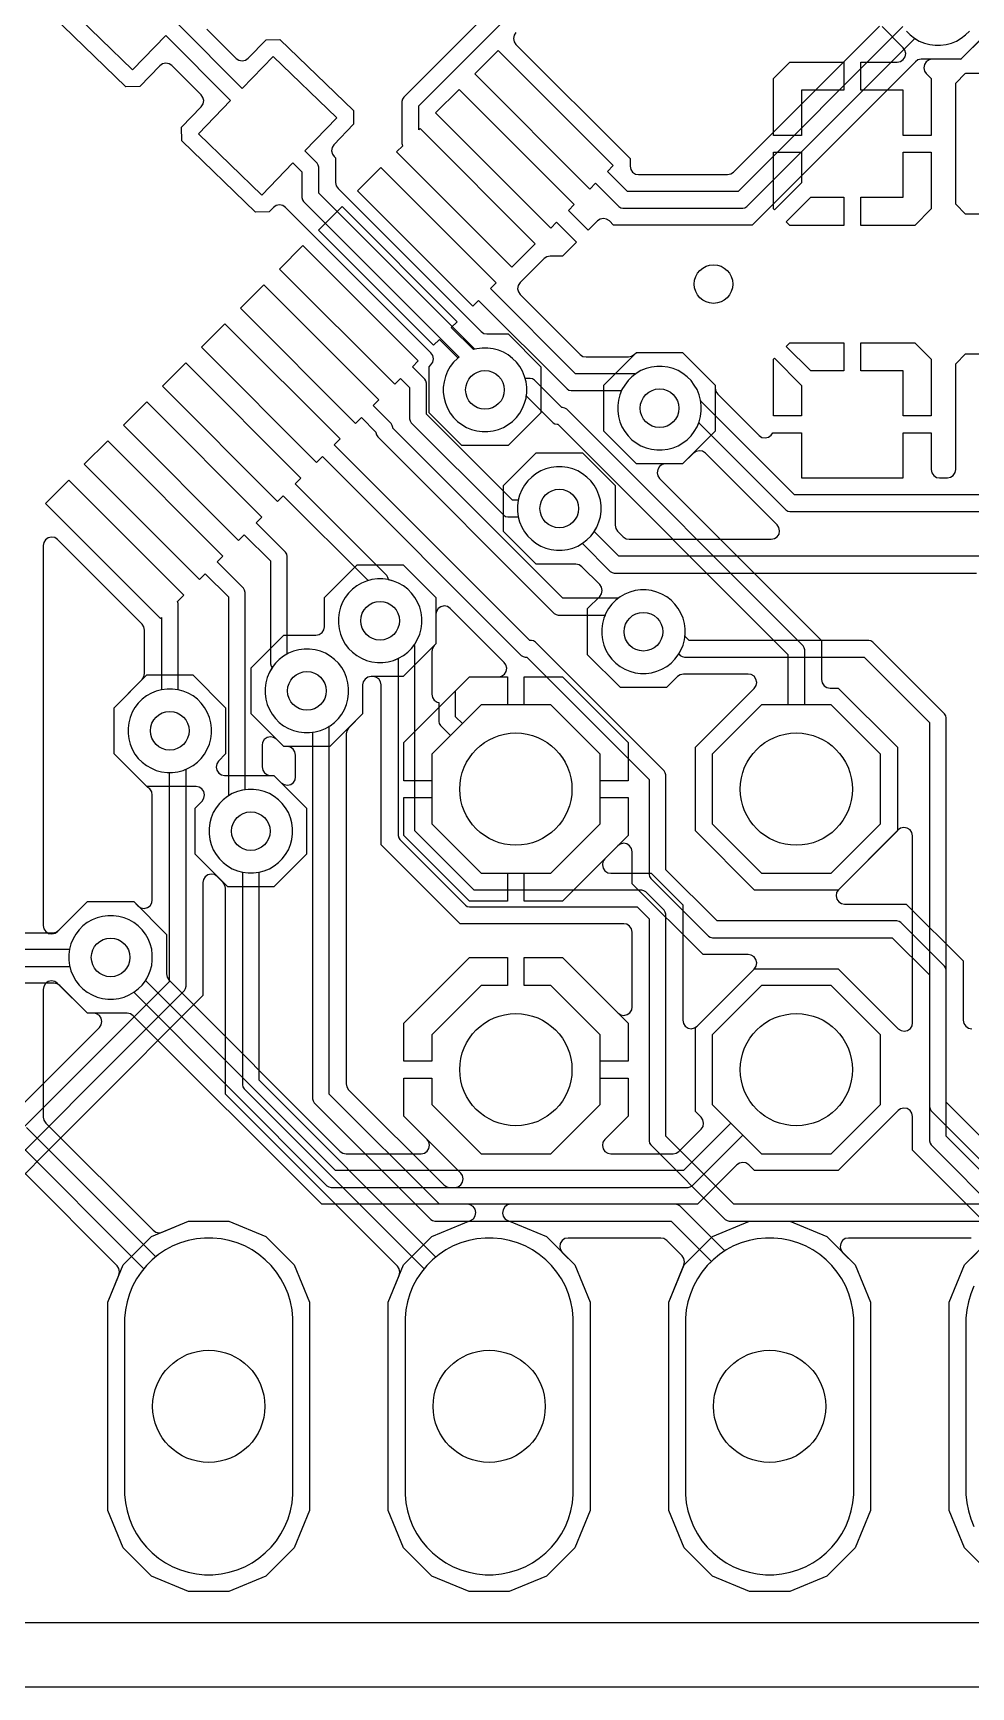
# Model space of a CAD drawing. Header units: millimetres. Extents: x 22.9 to 64.8, y 41.9 to 68.6.
# Drawn here: x 43.49 to 51.99, y 41.91 to 56.88 of the extents above; entities that cross this region are included whole.
import ezdxf

# ---------------------------------------------------------------- set-up
doc = ezdxf.new("R2010")
doc.units = ezdxf.units.MM

msp = doc.modelspace()

# ---------------------------------------------------------------- linework, layer by layer
at = {"layer": '16_copper'}
for points in [[(23.52, 42.494), (64.11, 42.494), (64.139, 42.5), (64.164, 42.517), (64.181, 42.543), (64.186, 42.57), (64.186, 67.92), (64.18, 67.949), (64.163, 67.974), (64.137, 67.991), (64.11, 67.996), (23.52, 67.996)], [(43.82, 57.103), (44.395, 56.548), (44.695, 56.859), (45.283, 56.271), (44.993, 55.97), (45.567, 55.416), (45.848, 55.706), (45.929, 55.625), (45.929, 55.393), (45.934, 55.373), (45.944, 55.356), (47.352, 53.948), (47.337, 53.937), (47.302, 53.902), (47.272, 53.863), (47.247, 53.82), (47.228, 53.774), (47.216, 53.726), (47.209, 53.677), (47.209, 53.628), (47.216, 53.578), (47.228, 53.531), (47.247, 53.485), (47.272, 53.442), (47.302, 53.402), (47.337, 53.367), (47.377, 53.337), (47.42, 53.312), (47.465, 53.293), (47.513, 53.281), (47.562, 53.274), (47.612, 53.274), (47.661, 53.281), (47.709, 53.293), (47.755, 53.312), (47.798, 53.337), (47.837, 53.367), (47.872, 53.402), (47.902, 53.442), (47.927, 53.485), (47.946, 53.531), (47.959, 53.578), (47.965, 53.628), (47.965, 53.677), (47.959, 53.726), (47.946, 53.774), (47.927, 53.82), (47.902, 53.863), (47.872, 53.902), (47.837, 53.937), (47.798, 53.968), (47.755, 53.992), (47.709, 54.011), (47.661, 54.024), (47.612, 54.031), (47.562, 54.031), (47.513, 54.024), (47.496, 54.019), (46.081, 55.434), (46.081, 55.667), (46.076, 55.686), (46.066, 55.704), (45.954, 55.816), (46.244, 56.116), (45.669, 56.671), (45.389, 56.38), (44.801, 56.969)], [(45.067, 56.918), (45.332, 56.653), (45.357, 56.636), (45.387, 56.63), (45.417, 56.637), (45.441, 56.654), (45.604, 56.822), (45.73, 56.824), (46.395, 56.182), (46.397, 56.056), (46.219, 55.871), (46.203, 55.846), (46.198, 55.816), (46.205, 55.786), (46.22, 55.765), (46.233, 55.752), (46.233, 55.529), (46.239, 55.499), (46.256, 55.475), (47.551, 54.18), (47.576, 54.163), (47.605, 54.158), (47.796, 54.158), (48.092, 53.862), (48.092, 53.443), (47.796, 53.147), (47.378, 53.147), (47.082, 53.443), (47.082, 53.862), (47.098, 53.878), (47.115, 53.903), (47.121, 53.933), (47.114, 53.963), (47.098, 53.986), (45.932, 55.152), (45.78, 55.304), (45.755, 55.321), (45.725, 55.327), (45.695, 55.32), (45.671, 55.304), (45.633, 55.264), (45.507, 55.262), (44.842, 55.905), (44.839, 56.031), (45.017, 56.215), (45.034, 56.241), (45.039, 56.271), (45.032, 56.3), (45.016, 56.322), (44.752, 56.587), (44.726, 56.603), (44.697, 56.609), (44.667, 56.603), (44.643, 56.586), (44.46, 56.397), (44.334, 56.395), (43.669, 57.037)], [(52.105, 56.851), (51.901, 56.648), (51.898, 56.642), (51.883, 56.645), (51.638, 56.645), (51.609, 56.639), (51.584, 56.622), (51.567, 56.596), (51.562, 56.566), (51.569, 56.537), (51.584, 56.515), (51.629, 56.47), (51.629, 55.956), (51.375, 55.956), (51.375, 56.365), (50.991, 56.365), (50.991, 56.619), (51.321, 56.619), (51.351, 56.625), (51.376, 56.642), (51.393, 56.668), (51.398, 56.698), (51.391, 56.727), (51.375, 56.749), (51.184, 56.941)], [(51.404, 56.9), (51.439, 56.865), (51.478, 56.835), (51.521, 56.81), (51.567, 56.791), (51.615, 56.778), (51.664, 56.772), (51.714, 56.772), (51.763, 56.778), (51.811, 56.791), (51.857, 56.81), (51.9, 56.835), (51.939, 56.865), (51.974, 56.9)], [(52.159, 55.242), (51.94, 55.242), (51.851, 55.332), (51.851, 56.428), (51.937, 56.515), (51.941, 56.52), (51.955, 56.518), (52.159, 56.518)], [(42.862, 48.738), (43.674, 48.738), (43.704, 48.744), (43.728, 48.761), (43.987, 49.019), (44.405, 49.019), (44.444, 48.98), (44.469, 48.964), (44.499, 48.958), (44.529, 48.965), (44.554, 48.982), (44.57, 49.008), (44.574, 49.034), (44.574, 49.984), (44.568, 50.014), (44.551, 50.039), (44.533, 50.051), (44.227, 50.356), (44.227, 50.775), (44.523, 51.071), (44.941, 51.071), (45.237, 50.775), (45.237, 50.356), (45.173, 50.292), (45.157, 50.267), (45.151, 50.237), (45.158, 50.208), (45.175, 50.183), (45.201, 50.167), (45.227, 50.162), (45.675, 50.162), (45.742, 50.095), (45.768, 50.078), (45.797, 50.073), (45.827, 50.079), (45.852, 50.097), (45.868, 50.123), (45.872, 50.149), (45.872, 50.346), (45.866, 50.375), (45.849, 50.4), (45.824, 50.417), (45.796, 50.422), (45.765, 50.422), (45.469, 50.718), (45.469, 51.136), (45.765, 51.432), (46.056, 51.432), (46.086, 51.438), (46.111, 51.455), (46.127, 51.481), (46.132, 51.508), (46.132, 51.771), (46.428, 52.067), (46.846, 52.067), (47.142, 51.771), (47.142, 51.353), (47.127, 51.338), (47.111, 51.313), (47.105, 51.284), (47.105, 50.897), (47.111, 50.867), (47.128, 50.842), (47.154, 50.826), (47.168, 50.823), (47.168, 50.651), (47.173, 50.632), (47.183, 50.614), (47.197, 50.6), (47.274, 50.523), (47.105, 50.354), (47.105, 49.722), (47.552, 49.276), (48.183, 49.276), (48.629, 49.722), (48.629, 49.962), (48.883, 49.962), (48.883, 49.617), (48.672, 49.406), (48.655, 49.381), (48.65, 49.351), (48.656, 49.321), (48.674, 49.297), (48.7, 49.281), (48.726, 49.276), (49.091, 49.276), (49.378, 48.99), (49.378, 47.946), (49.384, 47.916), (49.401, 47.891), (49.426, 47.874), (49.456, 47.869), (49.486, 47.876), (49.508, 47.892), (50.028, 48.412), (50.786, 48.412), (51.33, 47.868), (51.356, 47.851), (51.385, 47.846), (51.415, 47.852), (51.44, 47.87), (51.456, 47.896), (51.46, 47.922), (51.46, 49.614), (51.454, 49.644), (51.437, 49.669), (51.412, 49.685), (51.382, 49.69), (51.352, 49.683), (51.33, 49.668), (50.786, 49.124), (50.028, 49.124), (49.493, 49.659), (49.493, 50.417), (50.025, 50.949), (50.042, 50.975), (50.048, 51.004), (50.041, 51.034), (50.024, 51.059), (49.998, 51.075), (49.971, 51.079), (49.384, 51.079), (49.355, 51.073), (49.33, 51.057), (49.231, 50.958), (48.813, 50.958), (48.517, 51.254), (48.517, 51.672), (48.626, 51.781), (48.642, 51.807), (48.648, 51.836), (48.641, 51.866), (48.626, 51.889), (48.464, 52.05), (48.439, 52.067), (48.41, 52.073), (48.051, 52.073), (47.755, 52.369), (47.755, 52.787), (48.051, 53.083), (48.469, 53.083), (48.765, 52.787), (48.765, 52.428), (48.771, 52.398), (48.788, 52.374), (48.84, 52.321), (48.866, 52.304), (48.894, 52.299), (50.18, 52.299), (50.209, 52.305), (50.234, 52.322), (50.251, 52.347), (50.256, 52.377), (50.249, 52.407), (50.234, 52.429), (49.583, 53.079), (49.558, 53.096), (49.528, 53.101), (49.499, 53.095), (49.475, 53.079), (49.377, 52.981), (48.959, 52.981), (48.663, 53.277), (48.663, 53.695), (48.959, 53.991), (49.377, 53.991), (49.673, 53.695), (49.673, 53.667), (49.679, 53.638), (49.695, 53.613), (50.07, 53.239), (50.095, 53.222), (50.125, 53.217), (50.155, 53.223), (50.179, 53.241), (50.194, 53.264), (50.454, 53.264), (50.454, 52.855), (51.375, 52.855), (51.375, 53.264), (51.629, 53.264), (51.629, 52.931), (51.635, 52.901), (51.652, 52.876), (51.678, 52.86), (51.705, 52.855), (51.775, 52.855), (51.804, 52.861), (51.829, 52.878), (51.846, 52.904), (51.851, 52.931), (51.851, 53.888), (51.94, 53.977), (52.159, 53.977)], [(53.841, 52.703), (50.391, 52.703), (49.546, 53.547), (49.541, 53.55), (49.54, 53.56), (49.527, 53.608), (49.508, 53.654), (49.483, 53.696), (49.453, 53.736), (49.418, 53.771), (49.378, 53.801), (49.336, 53.826), (49.29, 53.845), (49.242, 53.858), (49.193, 53.864), (49.143, 53.864), (49.094, 53.858), (49.046, 53.845), (49, 53.826), (48.957, 53.801), (48.918, 53.771), (48.883, 53.736), (48.853, 53.696), (48.828, 53.654), (48.809, 53.608), (48.796, 53.56), (48.79, 53.511), (48.79, 53.461), (48.796, 53.412), (48.809, 53.364), (48.828, 53.318), (48.853, 53.275), (48.883, 53.236), (48.918, 53.201), (48.957, 53.171), (49, 53.146), (49.046, 53.127), (49.094, 53.114), (49.143, 53.108), (49.193, 53.108), (49.242, 53.114), (49.29, 53.127), (49.336, 53.146), (49.378, 53.171), (49.418, 53.201), (49.453, 53.236), (49.483, 53.275), (49.508, 53.318), (49.523, 53.355), (50.312, 52.565), (50.33, 52.555), (50.349, 52.55), (53.799, 52.55)], [(52.08, 52.146), (48.8, 52.146), (48.576, 52.369), (48.6, 52.41), (48.619, 52.456), (48.632, 52.504), (48.638, 52.553), (48.638, 52.603), (48.632, 52.652), (48.619, 52.7), (48.6, 52.746), (48.575, 52.789), (48.545, 52.828), (48.51, 52.863), (48.471, 52.893), (48.428, 52.918), (48.382, 52.937), (48.334, 52.95), (48.285, 52.956), (48.235, 52.956), (48.186, 52.95), (48.138, 52.937), (48.092, 52.918), (48.049, 52.893), (48.01, 52.863), (47.975, 52.828), (47.945, 52.789), (47.92, 52.746), (47.901, 52.7), (47.888, 52.652), (47.882, 52.603), (47.882, 52.553), (47.888, 52.504), (47.901, 52.456), (47.92, 52.41), (47.945, 52.367), (47.975, 52.328), (48.01, 52.293), (48.049, 52.263), (48.092, 52.238), (48.138, 52.219), (48.186, 52.206), (48.235, 52.2), (48.285, 52.2), (48.334, 52.206), (48.382, 52.219), (48.428, 52.238), (48.469, 52.262), (48.721, 52.009), (48.739, 51.999), (48.758, 51.994), (52.038, 51.994)], [(52.236, 46.279), (49.841, 46.279), (49.225, 46.895), (49.225, 48.905), (49.22, 48.924), (49.21, 48.942), (49.043, 49.108), (49.026, 49.118), (49.007, 49.124), (47.488, 49.124), (46.953, 49.659), (46.953, 51.333), (46.949, 51.347), (46.952, 51.351), (46.977, 51.394), (46.996, 51.44), (47.009, 51.488), (47.015, 51.537), (47.015, 51.587), (47.009, 51.636), (46.996, 51.684), (46.977, 51.73), (46.952, 51.773), (46.922, 51.812), (46.887, 51.847), (46.848, 51.877), (46.805, 51.902), (46.759, 51.921), (46.711, 51.934), (46.662, 51.94), (46.612, 51.94), (46.563, 51.934), (46.515, 51.921), (46.47, 51.902), (46.427, 51.877), (46.387, 51.847), (46.352, 51.812), (46.322, 51.773), (46.297, 51.73), (46.278, 51.684), (46.265, 51.636), (46.259, 51.587), (46.259, 51.537), (46.265, 51.488), (46.278, 51.44), (46.297, 51.394), (46.322, 51.351), (46.352, 51.312), (46.387, 51.277), (46.427, 51.247), (46.47, 51.222), (46.515, 51.203), (46.563, 51.19), (46.612, 51.184), (46.662, 51.184), (46.711, 51.19), (46.759, 51.203), (46.8, 51.22), (46.8, 49.618), (46.806, 49.598), (46.816, 49.581), (47.41, 48.986), (47.427, 48.976), (47.447, 48.971), (48.965, 48.971), (49.073, 48.863), (49.073, 46.853), (49.078, 46.834), (49.088, 46.816), (49.763, 46.142), (49.78, 46.132), (49.799, 46.126), (52.195, 46.126)], [(52.664, 46.304), (51.765, 47.203), (51.765, 50.683), (51.76, 50.702), (51.75, 50.72), (51.101, 51.369), (51.083, 51.379), (51.064, 51.384), (49.435, 51.384), (49.398, 51.421), (49.4, 51.438), (49.4, 51.488), (49.394, 51.537), (49.381, 51.585), (49.362, 51.631), (49.337, 51.674), (49.307, 51.713), (49.272, 51.748), (49.233, 51.778), (49.19, 51.803), (49.144, 51.822), (49.096, 51.835), (49.047, 51.841), (48.997, 51.841), (48.948, 51.835), (48.9, 51.822), (48.854, 51.803), (48.811, 51.778), (48.772, 51.748), (48.737, 51.713), (48.707, 51.674), (48.682, 51.631), (48.663, 51.585), (48.65, 51.537), (48.644, 51.488), (48.644, 51.438), (48.65, 51.389), (48.663, 51.341), (48.682, 51.296), (48.707, 51.253), (48.737, 51.213), (48.772, 51.178), (48.811, 51.148), (48.854, 51.123), (48.9, 51.104), (48.948, 51.091), (48.997, 51.085), (49.047, 51.085), (49.096, 51.091), (49.144, 51.104), (49.19, 51.123), (49.233, 51.148), (49.272, 51.178), (49.307, 51.213), (49.337, 51.253), (49.342, 51.261), (49.356, 51.247), (49.374, 51.237), (49.393, 51.232), (51.022, 51.232), (51.613, 50.641), (51.613, 47.161), (51.618, 47.142), (51.628, 47.124), (52.585, 46.167)], [(42.79, 46.142), (44.864, 48.216), (44.874, 48.233), (44.879, 48.253), (44.879, 50.217), (44.9, 50.226), (44.943, 50.25), (44.982, 50.281), (45.017, 50.316), (45.047, 50.355), (45.072, 50.398), (45.091, 50.444), (45.104, 50.492), (45.11, 50.541), (45.11, 50.59), (45.104, 50.639), (45.091, 50.687), (45.072, 50.733), (45.047, 50.776), (45.017, 50.815), (44.982, 50.851), (44.943, 50.881), (44.9, 50.905), (44.854, 50.924), (44.806, 50.937), (44.757, 50.944), (44.707, 50.944), (44.658, 50.937), (44.61, 50.924), (44.565, 50.905), (44.522, 50.881), (44.482, 50.851), (44.447, 50.815), (44.417, 50.776), (44.392, 50.733), (44.373, 50.687), (44.36, 50.639), (44.354, 50.59), (44.354, 50.541), (44.36, 50.492), (44.373, 50.444), (44.392, 50.398), (44.417, 50.355), (44.447, 50.316), (44.482, 50.281), (44.522, 50.25), (44.565, 50.226), (44.61, 50.207), (44.658, 50.194), (44.707, 50.187), (44.727, 50.187), (44.727, 48.294), (42.711, 46.279)], [(51.99, 45.974), (50.88, 45.974), (50.85, 45.968), (50.825, 45.951), (50.809, 45.925), (50.804, 45.895), (50.811, 45.866), (50.826, 45.844), (50.94, 45.73), (51.079, 45.394), (51.079, 43.506), (50.94, 43.17), (50.683, 42.913), (50.347, 42.774), (49.983, 42.774), (49.647, 42.913), (49.39, 43.17), (49.251, 43.506), (49.251, 45.394), (49.389, 45.729), (49.395, 45.759), (49.389, 45.788), (49.373, 45.812), (49.233, 45.952), (49.208, 45.968), (49.179, 45.974), (48.34, 45.974), (48.31, 45.968), (48.285, 45.951), (48.269, 45.925), (48.264, 45.895), (48.271, 45.866), (48.286, 45.844), (48.4, 45.73), (48.539, 45.394), (48.539, 43.506), (48.4, 43.17), (48.143, 42.913), (47.807, 42.774), (47.443, 42.774), (47.107, 42.913), (46.85, 43.17), (46.711, 43.506), (46.711, 45.394), (46.811, 45.636), (46.817, 45.666), (46.811, 45.696), (46.794, 45.719), (45.237, 47.276), (45.237, 49.14), (45.231, 49.169), (45.215, 49.193), (45.161, 49.247), (45.136, 49.264), (45.106, 49.269), (45.077, 49.263), (45.052, 49.245), (45.036, 49.22), (45.031, 49.193), (45.031, 48.168), (42.993, 46.13)], [(42.633, 48.433), (43.826, 48.433), (43.837, 48.392), (43.856, 48.346), (43.881, 48.303), (43.911, 48.264), (43.946, 48.229), (43.985, 48.199), (44.028, 48.174), (44.074, 48.155), (44.122, 48.142), (44.171, 48.136), (44.221, 48.136), (44.27, 48.142), (44.318, 48.155), (44.364, 48.174), (44.407, 48.199), (44.446, 48.229), (44.481, 48.264), (44.511, 48.303), (44.536, 48.346), (44.555, 48.392), (44.568, 48.44), (44.574, 48.489), (44.574, 48.539), (44.568, 48.588), (44.555, 48.636), (44.536, 48.682), (44.511, 48.725), (44.481, 48.764), (44.446, 48.799), (44.407, 48.829), (44.364, 48.854), (44.318, 48.873), (44.27, 48.886), (44.221, 48.892), (44.171, 48.892), (44.122, 48.886), (44.074, 48.873), (44.028, 48.854), (43.985, 48.829), (43.946, 48.799), (43.911, 48.764), (43.881, 48.725), (43.856, 48.682), (43.837, 48.636), (43.824, 48.588), (43.824, 48.586), (42.633, 48.586)], [(42.67, 46.454), (44.096, 47.879), (44.112, 47.904), (44.118, 47.934), (44.111, 47.963), (44.094, 47.988), (44.068, 48.004), (44.042, 48.009), (43.987, 48.009), (43.737, 48.259), (43.712, 48.275), (43.683, 48.281), (42.862, 48.281)], [(52.187, 42.913), (51.93, 43.17), (51.791, 43.506), (51.791, 45.394), (51.93, 45.73), (52.044, 45.844)], [(52.015, 45.538), (51.987, 45.469), (51.965, 45.397), (51.95, 45.324), (51.943, 45.249), (51.943, 43.651), (51.95, 43.576), (51.965, 43.503), (51.987, 43.431), (52.015, 43.362)]]:
    msp.add_lwpolyline(points, dxfattribs=at)
for points in [[(50.2, 55.956), (50.2, 56.47), (50.349, 56.619), (50.838, 56.619), (50.838, 56.365), (50.454, 56.365), (50.454, 55.956)], [(50.2, 55.29), (50.2, 55.804), (50.454, 55.804), (50.454, 55.527), (50.208, 55.282)], [(50.991, 55.141), (50.991, 55.395), (51.375, 55.395), (51.375, 55.804), (51.629, 55.804), (51.629, 55.29), (51.48, 55.141)], [(50.349, 55.141), (50.316, 55.174), (50.537, 55.395), (50.838, 55.395), (50.838, 55.141)], [(50.537, 53.825), (50.316, 54.046), (50.349, 54.079), (50.838, 54.079), (50.838, 53.825)], [(51.375, 53.416), (51.375, 53.825), (50.991, 53.825), (50.991, 54.079), (51.48, 54.079), (51.629, 53.93), (51.629, 53.416)], [(50.2, 53.416), (50.2, 53.93), (50.208, 53.939), (50.454, 53.693), (50.454, 53.416)], [(49.335, 46.274), (49.315, 46.279), (47.174, 46.279), (46.177, 47.276), (46.177, 50.608), (46.185, 50.612), (46.224, 50.642), (46.259, 50.677), (46.289, 50.716), (46.314, 50.759), (46.333, 50.805), (46.346, 50.853), (46.352, 50.902), (46.352, 50.952), (46.346, 51.001), (46.333, 51.049), (46.314, 51.095), (46.289, 51.138), (46.259, 51.177), (46.224, 51.212), (46.185, 51.242), (46.142, 51.267), (46.096, 51.286), (46.048, 51.299), (45.999, 51.305), (45.949, 51.305), (45.9, 51.299), (45.852, 51.286), (45.806, 51.267), (45.763, 51.242), (45.724, 51.212), (45.689, 51.177), (45.659, 51.138), (45.634, 51.095), (45.615, 51.049), (45.602, 51.001), (45.596, 50.952), (45.596, 50.902), (45.602, 50.853), (45.615, 50.805), (45.634, 50.759), (45.659, 50.716), (45.689, 50.677), (45.724, 50.642), (45.763, 50.612), (45.806, 50.587), (45.852, 50.568), (45.9, 50.555), (45.949, 50.549), (45.999, 50.549), (46.025, 50.552), (46.025, 47.234), (46.03, 47.215), (46.04, 47.197), (47.096, 46.142), (47.113, 46.132), (47.132, 46.126), (49.274, 46.126), (49.638, 45.762), (49.6, 45.724), (49.552, 45.666), (49.511, 45.604), (49.475, 45.538), (49.447, 45.469), (49.425, 45.397), (49.41, 45.324), (49.403, 45.249), (49.403, 43.651), (49.41, 43.576), (49.425, 43.503), (49.447, 43.431), (49.475, 43.362), (49.511, 43.296), (49.552, 43.234), (49.6, 43.176), (49.653, 43.123), (49.711, 43.075), (49.773, 43.034), (49.839, 42.998), (49.908, 42.97), (49.98, 42.948), (50.053, 42.933), (50.128, 42.926), (50.202, 42.926), (50.277, 42.933), (50.35, 42.948), (50.422, 42.97), (50.491, 42.998), (50.557, 43.034), (50.619, 43.075), (50.677, 43.123), (50.73, 43.176), (50.778, 43.234), (50.819, 43.296), (50.855, 43.362), (50.883, 43.431), (50.905, 43.503), (50.92, 43.576), (50.927, 43.651), (50.927, 45.249), (50.92, 45.324), (50.905, 45.397), (50.883, 45.469), (50.855, 45.538), (50.819, 45.604), (50.778, 45.666), (50.73, 45.724), (50.677, 45.777), (50.619, 45.825), (50.557, 45.866), (50.491, 45.902), (50.422, 45.93), (50.35, 45.952), (50.277, 45.967), (50.202, 45.974), (50.128, 45.974), (50.053, 45.967), (49.98, 45.952), (49.908, 45.93), (49.839, 45.902), (49.773, 45.866), (49.759, 45.857), (49.352, 46.264)], [(47.343, 46.437), (47.368, 46.454), (47.384, 46.48), (47.389, 46.51), (47.382, 46.539), (47.367, 46.561), (46.851, 47.077), (46.851, 47.422), (47.105, 47.422), (47.105, 47.182), (47.552, 46.736), (48.183, 46.736), (48.629, 47.182), (48.629, 47.814), (48.183, 48.26), (47.943, 48.26), (47.943, 48.514), (48.288, 48.514), (48.79, 48.012), (48.816, 47.995), (48.845, 47.989), (48.875, 47.996), (48.9, 48.013), (48.916, 48.039), (48.92, 48.066), (48.92, 48.743), (48.914, 48.772), (48.897, 48.797), (48.872, 48.814), (48.844, 48.819), (47.362, 48.819), (46.648, 49.533), (46.648, 50.981), (46.642, 51.01), (46.625, 51.035), (46.599, 51.052), (46.572, 51.057), (46.555, 51.057), (46.526, 51.051), (46.501, 51.034), (46.484, 51.008), (46.479, 50.981), (46.479, 50.718), (46.352, 50.59), (46.335, 50.565), (46.33, 50.537), (46.33, 47.37), (46.336, 47.341), (46.352, 47.316), (47.215, 46.454), (47.24, 46.437), (47.269, 46.431), (47.313, 46.431)], [(47.32, 50.693), (47.32, 50.928), (47.446, 51.054), (47.791, 51.054), (47.791, 50.8), (47.552, 50.8), (47.382, 50.631)], [(48.629, 50.114), (48.629, 50.354), (48.183, 50.8), (47.943, 50.8), (47.943, 51.054), (48.288, 51.054), (48.883, 50.459), (48.883, 50.114)], [(51.169, 49.722), (51.169, 50.354), (50.723, 50.8), (50.092, 50.8), (49.645, 50.354), (49.645, 49.722), (50.092, 49.276), (50.723, 49.276)], [(47.012, 45.666), (46.971, 45.604), (46.935, 45.538), (46.907, 45.469), (46.885, 45.397), (46.87, 45.324), (46.863, 45.249), (46.863, 43.651), (46.87, 43.576), (46.885, 43.503), (46.907, 43.431), (46.935, 43.362), (46.971, 43.296), (47.012, 43.234), (47.06, 43.176), (47.113, 43.123), (47.171, 43.075), (47.233, 43.034), (47.299, 42.998), (47.368, 42.97), (47.44, 42.948), (47.513, 42.933), (47.588, 42.926), (47.662, 42.926), (47.737, 42.933), (47.81, 42.948), (47.882, 42.97), (47.951, 42.998), (48.017, 43.034), (48.079, 43.075), (48.137, 43.123), (48.19, 43.176), (48.238, 43.234), (48.279, 43.296), (48.315, 43.362), (48.343, 43.431), (48.365, 43.503), (48.38, 43.576), (48.387, 43.651), (48.387, 45.249), (48.38, 45.324), (48.365, 45.397), (48.343, 45.469), (48.315, 45.538), (48.279, 45.604), (48.238, 45.666), (48.19, 45.724), (48.137, 45.777), (48.079, 45.825), (48.017, 45.866), (47.951, 45.902), (47.882, 45.93), (47.81, 45.952), (47.737, 45.967), (47.662, 45.974), (47.588, 45.974), (47.513, 45.967), (47.44, 45.952), (47.368, 45.93), (47.299, 45.902), (47.233, 45.866), (47.171, 45.825), (47.143, 45.802), (45.542, 47.403), (45.542, 49.286), (45.588, 49.298), (45.634, 49.317), (45.677, 49.342), (45.716, 49.372), (45.751, 49.407), (45.781, 49.446), (45.806, 49.489), (45.825, 49.535), (45.838, 49.583), (45.844, 49.632), (45.844, 49.682), (45.838, 49.731), (45.825, 49.779), (45.806, 49.825), (45.781, 49.868), (45.751, 49.907), (45.716, 49.942), (45.677, 49.972), (45.634, 49.997), (45.588, 50.016), (45.54, 50.029), (45.491, 50.035), (45.441, 50.035), (45.392, 50.029), (45.344, 50.016), (45.298, 49.997), (45.255, 49.972), (45.216, 49.942), (45.181, 49.907), (45.151, 49.868), (45.126, 49.825), (45.107, 49.779), (45.094, 49.731), (45.088, 49.682), (45.088, 49.632), (45.094, 49.583), (45.107, 49.535), (45.126, 49.489), (45.151, 49.446), (45.181, 49.407), (45.216, 49.372), (45.255, 49.342), (45.298, 49.317), (45.344, 49.298), (45.39, 49.286), (45.39, 47.361), (45.395, 47.342), (45.405, 47.324), (47.035, 45.694)], [(46.851, 47.574), (46.851, 47.919), (47.446, 48.514), (47.791, 48.514), (47.791, 48.26), (47.552, 48.26), (47.105, 47.814), (47.105, 47.574)], [(51.169, 47.182), (51.169, 47.814), (50.723, 48.26), (50.092, 48.26), (49.645, 47.814), (49.645, 47.182), (50.092, 46.736), (50.723, 46.736)], [(44.903, 42.774), (44.567, 42.913), (44.31, 43.17), (44.171, 43.506), (44.171, 45.394), (44.31, 45.73), (44.567, 45.987), (44.903, 46.126), (45.267, 46.126), (45.603, 45.987), (45.86, 45.73), (45.999, 45.394), (45.999, 43.506), (45.86, 43.17), (45.603, 42.913), (45.267, 42.774)], [(45.197, 42.933), (45.27, 42.948), (45.342, 42.97), (45.411, 42.998), (45.477, 43.034), (45.539, 43.075), (45.597, 43.123), (45.65, 43.176), (45.698, 43.234), (45.739, 43.296), (45.775, 43.362), (45.803, 43.431), (45.825, 43.503), (45.84, 43.576), (45.847, 43.651), (45.847, 45.249), (45.84, 45.324), (45.825, 45.397), (45.803, 45.469), (45.775, 45.538), (45.739, 45.604), (45.698, 45.666), (45.65, 45.724), (45.597, 45.777), (45.539, 45.825), (45.477, 45.866), (45.411, 45.902), (45.342, 45.93), (45.27, 45.952), (45.197, 45.967), (45.122, 45.974), (45.048, 45.974), (44.973, 45.967), (44.9, 45.952), (44.828, 45.93), (44.759, 45.902), (44.693, 45.866), (44.631, 45.825), (44.573, 45.777), (44.52, 45.724), (44.472, 45.666), (44.431, 45.604), (44.395, 45.538), (44.367, 45.469), (44.345, 45.397), (44.33, 45.324), (44.323, 45.249), (44.323, 43.651), (44.33, 43.576), (44.345, 43.503), (44.367, 43.431), (44.395, 43.362), (44.431, 43.296), (44.472, 43.234), (44.52, 43.176), (44.573, 43.123), (44.631, 43.075), (44.693, 43.034), (44.759, 42.998), (44.828, 42.97), (44.9, 42.948), (44.973, 42.933), (45.048, 42.926), (45.122, 42.926)]]:
    msp.add_lwpolyline(points, close=True, dxfattribs=at)
at = {"layer": '1_copper'}
for points in [[(23.52, 42.494), (64.11, 42.494), (64.139, 42.5), (64.164, 42.517), (64.181, 42.543), (64.186, 42.57), (64.186, 67.92), (64.18, 67.949), (64.163, 67.974), (64.137, 67.991), (64.11, 67.996), (23.52, 67.996)], [(49.219, 58.669), (46.851, 56.301), (46.841, 56.284), (46.835, 56.264), (46.835, 55.883), (46.841, 55.864), (46.842, 55.861), (46.787, 55.806), (47.83, 54.763), (48.042, 54.975), (46.999, 56.018), (46.988, 56.007), (46.988, 56.223), (49.297, 58.532)], [(52.194, 56.941), (51.898, 56.645), (51.539, 56.645), (51.509, 56.639), (51.485, 56.622), (50.006, 55.143), (48.752, 55.143), (48.715, 55.181), (48.689, 55.198), (48.66, 55.204), (48.63, 55.197), (48.607, 55.181), (48.523, 55.097), (48.343, 55.277), (48.395, 55.329), (47.352, 56.372), (47.14, 56.16), (48.183, 55.117), (48.235, 55.169), (48.415, 54.989), (48.288, 54.863), (48.176, 54.863), (48.147, 54.857), (48.122, 54.84), (47.905, 54.623), (47.889, 54.598), (47.883, 54.568), (47.89, 54.539), (47.905, 54.516), (48.449, 53.972), (48.474, 53.955), (48.503, 53.95), (48.886, 53.95), (48.915, 53.956), (48.939, 53.972), (48.959, 53.991), (49.377, 53.991), (49.673, 53.695), (49.673, 53.277), (49.377, 52.981), (49.223, 52.981), (49.193, 52.975), (49.168, 52.958), (49.152, 52.932), (49.147, 52.902), (49.154, 52.873), (49.169, 52.851), (50.636, 51.384), (50.636, 51.029), (50.642, 50.999), (50.659, 50.974), (50.684, 50.958), (50.712, 50.952), (50.786, 50.952), (51.322, 50.417), (51.322, 49.659), (50.789, 49.127), (50.772, 49.101), (50.767, 49.072), (50.773, 49.042), (50.791, 49.017), (50.817, 49.001), (50.843, 48.997), (51.403, 48.997), (51.918, 48.482), (51.918, 47.946), (51.924, 47.916), (51.941, 47.891), (51.966, 47.874), (51.996, 47.869)], [(51.373, 56.941), (49.879, 55.448), (48.879, 55.448), (48.697, 55.63), (48.749, 55.682), (47.706, 56.725), (47.494, 56.513), (48.537, 55.47), (48.589, 55.522), (48.8, 55.311), (48.818, 55.301), (48.837, 55.296), (49.921, 55.296), (49.94, 55.301), (49.958, 55.311), (51.48, 56.834), (51.521, 56.81), (51.567, 56.791), (51.615, 56.778), (51.664, 56.772), (51.714, 56.772), (51.763, 56.778), (51.811, 56.791), (51.857, 56.81), (51.9, 56.835), (51.939, 56.865), (51.974, 56.9)], [(47.867, 56.887), (47.851, 56.862), (47.845, 56.832), (47.852, 56.802), (47.867, 56.779), (48.901, 55.746), (48.901, 55.677), (48.907, 55.647), (48.924, 55.622), (48.95, 55.606), (48.977, 55.601), (49.785, 55.601), (49.814, 55.607), (49.839, 55.623), (51.161, 56.946)], [(52.356, 46.304), (51.765, 46.895), (51.765, 48.397), (51.76, 48.416), (51.75, 48.434), (51.355, 48.829), (51.337, 48.839), (51.318, 48.844), (49.689, 48.844), (49.225, 49.308), (49.225, 50.167), (49.22, 50.186), (49.21, 50.204), (48.045, 51.369), (48.027, 51.379), (48.008, 51.384), (47.993, 51.384), (46.222, 53.155), (46.274, 53.208), (45.231, 54.251), (45.019, 54.038), (46.062, 52.995), (46.114, 53.048), (47.915, 51.247), (47.932, 51.237), (47.951, 51.232), (47.967, 51.232), (49.073, 50.126), (49.073, 49.266), (49.078, 49.247), (49.088, 49.229), (49.61, 48.707), (49.628, 48.697), (49.647, 48.692), (51.276, 48.692), (51.613, 48.355), (51.613, 46.853), (51.618, 46.834), (51.628, 46.816), (52.277, 46.167)], [(52.16, 46.068), (51.46, 46.768), (51.46, 47.074), (51.454, 47.104), (51.437, 47.129), (51.412, 47.145), (51.382, 47.15), (51.352, 47.143), (51.33, 47.128), (50.786, 46.584), (50.028, 46.584), (49.976, 46.636), (49.951, 46.653), (49.921, 46.658), (49.891, 46.652), (49.868, 46.636), (49.511, 46.279), (47.822, 46.279), (47.792, 46.273), (47.767, 46.256), (47.751, 46.23), (47.746, 46.2), (47.753, 46.171), (47.771, 46.146), (47.793, 46.132), (48.143, 45.987), (48.4, 45.73), (48.539, 45.394), (48.539, 43.506), (48.4, 43.17), (48.143, 42.913), (47.807, 42.774), (47.443, 42.774), (47.107, 42.913), (46.85, 43.17), (46.711, 43.506), (46.711, 45.394), (46.85, 45.73), (47.107, 45.987), (47.457, 46.132), (47.482, 46.149), (47.499, 46.175), (47.504, 46.204), (47.497, 46.234), (47.48, 46.259), (47.454, 46.274), (47.428, 46.279), (46.108, 46.279), (44.4, 47.986), (44.375, 48.003), (44.346, 48.009), (43.987, 48.009), (43.716, 48.279), (43.691, 48.296), (43.661, 48.301), (43.632, 48.295), (43.607, 48.277), (43.591, 48.252), (43.586, 48.225), (43.586, 47.069), (43.592, 47.04), (43.609, 47.015), (44.581, 46.044), (44.606, 46.027), (44.636, 46.021), (44.664, 46.027), (44.903, 46.126), (45.267, 46.126), (45.603, 45.987), (45.86, 45.73), (45.999, 45.394), (45.999, 43.506), (45.86, 43.17), (45.603, 42.913), (45.267, 42.774), (44.903, 42.774), (44.567, 42.913), (44.31, 43.17), (44.171, 43.506), (44.171, 45.394), (44.272, 45.639), (44.278, 45.669), (44.272, 45.698), (44.256, 45.722), (43.412, 46.566)], [(43.297, 46.896), (44.497, 45.696), (44.472, 45.666), (44.431, 45.604), (44.395, 45.538), (44.367, 45.469), (44.345, 45.397), (44.33, 45.324), (44.323, 45.249), (44.323, 43.651), (44.33, 43.576), (44.345, 43.503), (44.367, 43.431), (44.395, 43.362), (44.431, 43.296), (44.472, 43.234), (44.52, 43.176), (44.573, 43.123), (44.631, 43.075), (44.693, 43.034), (44.759, 42.998), (44.828, 42.97), (44.9, 42.948), (44.973, 42.933), (45.048, 42.926), (45.122, 42.926), (45.197, 42.933), (45.27, 42.948), (45.342, 42.97), (45.411, 42.998), (45.477, 43.034), (45.539, 43.075), (45.597, 43.123), (45.65, 43.176), (45.698, 43.234), (45.739, 43.296), (45.775, 43.362), (45.803, 43.431), (45.825, 43.503), (45.84, 43.576), (45.847, 43.651), (45.847, 45.249), (45.84, 45.324), (45.825, 45.397), (45.803, 45.469), (45.775, 45.538), (45.739, 45.604), (45.698, 45.666), (45.65, 45.724), (45.597, 45.777), (45.539, 45.825), (45.477, 45.866), (45.411, 45.902), (45.342, 45.93), (45.27, 45.952), (45.197, 45.967), (45.122, 45.974), (45.048, 45.974), (44.973, 45.967), (44.9, 45.952), (44.828, 45.93), (44.759, 45.902), (44.693, 45.866), (44.631, 45.825), (44.605, 45.804), (43.434, 46.975)], [(52.187, 42.913), (51.93, 43.17), (51.791, 43.506), (51.791, 45.394), (51.93, 45.73), (52.16, 45.961)], [(52.015, 45.538), (51.987, 45.469), (51.965, 45.397), (51.95, 45.324), (51.943, 45.249), (51.943, 43.651), (51.95, 43.576), (51.965, 43.503), (51.987, 43.431), (52.015, 43.362)]]:
    msp.add_lwpolyline(points, dxfattribs=at)
for points in [[(47.636, 54.57), (47.688, 54.622), (46.645, 55.665), (46.433, 55.453), (47.476, 54.41), (47.528, 54.462), (48.33, 53.66), (48.347, 53.65), (48.367, 53.645), (48.824, 53.645), (48.809, 53.608), (48.796, 53.56), (48.79, 53.511), (48.79, 53.461), (48.796, 53.412), (48.809, 53.364), (48.828, 53.318), (48.853, 53.275), (48.883, 53.236), (48.918, 53.201), (48.957, 53.171), (49, 53.146), (49.046, 53.127), (49.094, 53.114), (49.143, 53.108), (49.193, 53.108), (49.242, 53.114), (49.29, 53.127), (49.336, 53.146), (49.378, 53.171), (49.418, 53.201), (49.453, 53.236), (49.483, 53.275), (49.508, 53.318), (49.527, 53.364), (49.54, 53.412), (49.546, 53.461), (49.546, 53.511), (49.54, 53.56), (49.527, 53.608), (49.508, 53.654), (49.483, 53.696), (49.453, 53.736), (49.418, 53.771), (49.378, 53.801), (49.336, 53.826), (49.29, 53.845), (49.242, 53.858), (49.193, 53.864), (49.143, 53.864), (49.094, 53.858), (49.046, 53.845), (49, 53.826), (48.957, 53.801), (48.95, 53.795), (48.943, 53.797), (48.408, 53.797)], [(50.478, 51.318), (50.468, 51.336), (48.327, 53.477), (48.309, 53.487), (48.29, 53.492), (48.282, 53.492), (48.034, 53.741), (48.016, 53.751), (47.997, 53.756), (47.951, 53.756), (47.946, 53.774), (47.927, 53.82), (47.902, 53.863), (47.872, 53.902), (47.837, 53.937), (47.798, 53.968), (47.755, 53.992), (47.709, 54.011), (47.661, 54.024), (47.612, 54.031), (47.562, 54.031), (47.513, 54.024), (47.483, 54.016), (47.282, 54.216), (47.335, 54.268), (46.292, 55.311), (46.079, 55.099), (47.122, 54.056), (47.175, 54.108), (47.342, 53.941), (47.337, 53.937), (47.302, 53.902), (47.272, 53.863), (47.247, 53.82), (47.228, 53.774), (47.216, 53.726), (47.209, 53.677), (47.209, 53.628), (47.216, 53.578), (47.228, 53.531), (47.247, 53.485), (47.272, 53.442), (47.302, 53.402), (47.337, 53.367), (47.377, 53.337), (47.42, 53.312), (47.465, 53.293), (47.513, 53.281), (47.562, 53.274), (47.612, 53.274), (47.661, 53.281), (47.709, 53.293), (47.755, 53.312), (47.798, 53.337), (47.837, 53.367), (47.872, 53.402), (47.902, 53.442), (47.927, 53.485), (47.946, 53.531), (47.959, 53.578), (47.961, 53.597), (48.204, 53.355), (48.221, 53.345), (48.24, 53.34), (48.248, 53.34), (50.331, 51.257), (50.331, 50.8), (50.092, 50.8), (49.645, 50.354), (49.645, 49.722), (50.092, 49.276), (50.723, 49.276), (51.169, 49.722), (51.169, 50.354), (50.723, 50.8), (50.483, 50.8), (50.483, 51.299)], [(47.051, 53.733), (47.041, 53.75), (46.929, 53.862), (46.981, 53.915), (45.938, 54.958), (45.726, 54.745), (46.769, 53.703), (46.821, 53.755), (46.904, 53.672), (46.904, 53.391), (46.909, 53.372), (46.919, 53.354), (47.757, 52.517), (47.774, 52.507), (47.793, 52.502), (47.889, 52.502), (47.901, 52.456), (47.92, 52.41), (47.945, 52.367), (47.975, 52.328), (48.01, 52.293), (48.049, 52.263), (48.092, 52.238), (48.138, 52.219), (48.186, 52.206), (48.235, 52.2), (48.285, 52.2), (48.334, 52.206), (48.382, 52.219), (48.428, 52.238), (48.471, 52.263), (48.51, 52.293), (48.545, 52.328), (48.575, 52.367), (48.6, 52.41), (48.619, 52.456), (48.632, 52.504), (48.638, 52.553), (48.638, 52.603), (48.632, 52.652), (48.619, 52.7), (48.6, 52.746), (48.575, 52.789), (48.545, 52.828), (48.51, 52.863), (48.471, 52.893), (48.428, 52.918), (48.382, 52.937), (48.334, 52.95), (48.285, 52.956), (48.235, 52.956), (48.186, 52.95), (48.138, 52.937), (48.092, 52.918), (48.049, 52.893), (48.01, 52.863), (47.975, 52.828), (47.945, 52.789), (47.92, 52.746), (47.901, 52.7), (47.889, 52.654), (47.835, 52.654), (47.057, 53.433), (47.057, 53.713)], [(46.752, 53.306), (46.752, 53.311), (46.747, 53.33), (46.737, 53.348), (46.575, 53.509), (46.627, 53.561), (45.585, 54.604), (45.372, 54.392), (46.415, 53.349), (46.468, 53.401), (46.599, 53.269), (46.599, 53.265), (46.605, 53.245), (46.615, 53.228), (48.215, 51.628), (48.232, 51.618), (48.251, 51.613), (48.675, 51.613), (48.663, 51.585), (48.65, 51.537), (48.644, 51.488), (48.644, 51.438), (48.65, 51.389), (48.663, 51.341), (48.682, 51.296), (48.707, 51.253), (48.737, 51.213), (48.772, 51.178), (48.811, 51.148), (48.854, 51.123), (48.9, 51.104), (48.948, 51.091), (48.997, 51.085), (49.047, 51.085), (49.096, 51.091), (49.144, 51.104), (49.19, 51.123), (49.233, 51.148), (49.272, 51.178), (49.307, 51.213), (49.337, 51.253), (49.362, 51.296), (49.381, 51.341), (49.394, 51.389), (49.4, 51.438), (49.4, 51.488), (49.394, 51.537), (49.381, 51.585), (49.362, 51.631), (49.337, 51.674), (49.307, 51.713), (49.272, 51.748), (49.233, 51.778), (49.19, 51.803), (49.144, 51.822), (49.096, 51.835), (49.047, 51.841), (48.997, 51.841), (48.948, 51.835), (48.9, 51.822), (48.854, 51.803), (48.811, 51.778), (48.794, 51.765), (48.293, 51.765)], [(46.711, 51.19), (46.759, 51.203), (46.805, 51.222), (46.848, 51.247), (46.887, 51.277), (46.922, 51.312), (46.952, 51.351), (46.977, 51.394), (46.996, 51.44), (47.009, 51.488), (47.015, 51.537), (47.015, 51.587), (47.009, 51.636), (46.996, 51.684), (46.977, 51.73), (46.952, 51.773), (46.922, 51.812), (46.887, 51.847), (46.848, 51.877), (46.805, 51.902), (46.759, 51.921), (46.713, 51.933), (46.713, 51.935), (46.708, 51.954), (46.698, 51.972), (45.868, 52.802), (45.92, 52.854), (44.877, 53.897), (44.665, 53.685), (45.708, 52.642), (45.76, 52.694), (46.53, 51.925), (46.515, 51.921), (46.47, 51.902), (46.427, 51.877), (46.387, 51.847), (46.352, 51.812), (46.322, 51.773), (46.297, 51.73), (46.278, 51.684), (46.265, 51.636), (46.259, 51.587), (46.259, 51.537), (46.265, 51.488), (46.278, 51.44), (46.297, 51.394), (46.322, 51.351), (46.352, 51.312), (46.387, 51.277), (46.427, 51.247), (46.47, 51.222), (46.515, 51.203), (46.563, 51.19), (46.612, 51.184), (46.662, 51.184)], [(45.791, 52.165), (45.781, 52.182), (45.515, 52.448), (45.567, 52.5), (44.524, 53.543), (44.312, 53.331), (45.355, 52.288), (45.407, 52.34), (45.644, 52.104), (45.644, 51.171), (45.649, 51.152), (45.658, 51.136), (45.634, 51.095), (45.615, 51.049), (45.602, 51.001), (45.596, 50.952), (45.596, 50.902), (45.602, 50.853), (45.615, 50.805), (45.634, 50.759), (45.659, 50.716), (45.689, 50.677), (45.724, 50.642), (45.763, 50.612), (45.806, 50.587), (45.852, 50.568), (45.9, 50.555), (45.949, 50.549), (45.999, 50.549), (46.048, 50.555), (46.096, 50.568), (46.142, 50.587), (46.185, 50.612), (46.224, 50.642), (46.259, 50.677), (46.289, 50.716), (46.314, 50.759), (46.333, 50.805), (46.346, 50.853), (46.352, 50.902), (46.352, 50.952), (46.346, 51.001), (46.333, 51.049), (46.314, 51.095), (46.289, 51.138), (46.259, 51.177), (46.224, 51.212), (46.185, 51.242), (46.142, 51.267), (46.096, 51.286), (46.048, 51.299), (45.999, 51.305), (45.949, 51.305), (45.9, 51.299), (45.852, 51.286), (45.806, 51.267), (45.796, 51.261), (45.796, 52.145)], [(45.41, 51.838), (45.4, 51.856), (45.161, 52.095), (45.213, 52.147), (44.17, 53.19), (43.958, 52.978), (45.001, 51.935), (45.053, 51.987), (45.263, 51.777), (45.263, 49.976), (45.255, 49.972), (45.216, 49.942), (45.181, 49.907), (45.151, 49.868), (45.126, 49.825), (45.107, 49.779), (45.094, 49.731), (45.088, 49.682), (45.088, 49.632), (45.094, 49.583), (45.107, 49.535), (45.126, 49.489), (45.151, 49.446), (45.181, 49.407), (45.216, 49.372), (45.255, 49.342), (45.298, 49.317), (45.344, 49.298), (45.392, 49.285), (45.441, 49.279), (45.491, 49.279), (45.54, 49.285), (45.588, 49.298), (45.634, 49.317), (45.677, 49.342), (45.716, 49.372), (45.751, 49.407), (45.781, 49.446), (45.806, 49.489), (45.825, 49.535), (45.838, 49.583), (45.844, 49.632), (45.844, 49.682), (45.838, 49.731), (45.825, 49.779), (45.806, 49.825), (45.781, 49.868), (45.751, 49.907), (45.716, 49.942), (45.677, 49.972), (45.634, 49.997), (45.588, 50.016), (45.54, 50.029), (45.491, 50.035), (45.441, 50.035), (45.415, 50.032), (45.415, 51.819)], [(44.803, 51.737), (44.86, 51.793), (43.817, 52.836), (43.605, 52.624), (44.648, 51.581), (44.656, 51.59), (44.656, 50.937), (44.61, 50.924), (44.565, 50.905), (44.522, 50.881), (44.482, 50.851), (44.447, 50.815), (44.417, 50.776), (44.392, 50.733), (44.373, 50.687), (44.36, 50.639), (44.354, 50.59), (44.354, 50.541), (44.36, 50.492), (44.373, 50.444), (44.392, 50.398), (44.417, 50.355), (44.447, 50.316), (44.482, 50.281), (44.522, 50.25), (44.565, 50.226), (44.61, 50.207), (44.658, 50.194), (44.707, 50.187), (44.757, 50.187), (44.806, 50.194), (44.854, 50.207), (44.9, 50.226), (44.943, 50.25), (44.982, 50.281), (45.017, 50.316), (45.047, 50.355), (45.072, 50.398), (45.091, 50.444), (45.104, 50.492), (45.11, 50.541), (45.11, 50.59), (45.104, 50.639), (45.091, 50.687), (45.072, 50.733), (45.047, 50.776), (45.017, 50.815), (44.982, 50.851), (44.943, 50.881), (44.9, 50.905), (44.854, 50.924), (44.808, 50.937), (44.808, 51.719)], [(47.038, 46.742), (47.063, 46.759), (47.079, 46.785), (47.085, 46.815), (47.078, 46.844), (47.062, 46.866), (46.851, 47.077), (46.851, 47.422), (47.105, 47.422), (47.105, 47.182), (47.552, 46.736), (48.183, 46.736), (48.629, 47.182), (48.629, 47.422), (48.883, 47.422), (48.883, 47.077), (48.672, 46.866), (48.655, 46.841), (48.65, 46.811), (48.656, 46.781), (48.674, 46.757), (48.7, 46.741), (48.726, 46.736), (49.29, 46.736), (49.32, 46.742), (49.344, 46.758), (49.545, 46.959), (49.562, 46.984), (49.567, 47.014), (49.561, 47.044), (49.545, 47.067), (49.493, 47.119), (49.493, 47.877), (50.025, 48.409), (50.042, 48.435), (50.048, 48.464), (50.041, 48.494), (50.024, 48.519), (49.998, 48.535), (49.971, 48.539), (49.562, 48.539), (48.92, 49.181), (48.92, 49.47), (48.914, 49.5), (48.897, 49.525), (48.872, 49.542), (48.842, 49.547), (48.812, 49.54), (48.79, 49.524), (48.288, 49.022), (47.943, 49.022), (47.943, 49.276), (48.183, 49.276), (48.629, 49.722), (48.629, 50.354), (48.183, 50.8), (47.552, 50.8), (47.105, 50.354), (47.105, 50.114), (46.851, 50.114), (46.851, 50.459), (47.446, 51.054), (47.708, 51.054), (47.738, 51.06), (47.763, 51.077), (47.779, 51.103), (47.784, 51.133), (47.777, 51.162), (47.762, 51.184), (47.272, 51.674), (47.247, 51.69), (47.217, 51.696), (47.188, 51.689), (47.163, 51.672), (47.147, 51.646), (47.142, 51.62), (47.142, 51.353), (46.846, 51.057), (46.555, 51.057), (46.526, 51.051), (46.501, 51.034), (46.484, 51.008), (46.479, 50.981), (46.479, 50.718), (46.183, 50.422), (45.765, 50.422), (45.698, 50.489), (45.672, 50.506), (45.643, 50.511), (45.613, 50.505), (45.588, 50.487), (45.572, 50.461), (45.568, 50.435), (45.568, 50.238), (45.574, 50.209), (45.591, 50.184), (45.616, 50.167), (45.644, 50.162), (45.675, 50.162), (45.971, 49.866), (45.971, 49.448), (45.675, 49.152), (45.257, 49.152), (44.961, 49.448), (44.961, 49.866), (45.025, 49.93), (45.042, 49.956), (45.047, 49.985), (45.041, 50.015), (45.023, 50.04), (44.997, 50.056), (44.971, 50.06), (44.523, 50.06), (44.227, 50.356), (44.227, 50.775), (44.481, 51.029), (44.498, 51.054), (44.504, 51.083), (44.504, 51.478), (44.498, 51.508), (44.481, 51.532), (43.716, 52.297), (43.691, 52.314), (43.661, 52.319), (43.632, 52.313), (43.607, 52.295), (43.591, 52.269), (43.586, 52.243), (43.586, 48.803), (43.592, 48.773), (43.61, 48.748), (43.635, 48.732), (43.665, 48.727), (43.695, 48.734), (43.716, 48.749), (43.987, 49.019), (44.405, 49.019), (44.701, 48.723), (44.701, 48.364), (44.707, 48.334), (44.724, 48.31), (46.275, 46.758), (46.3, 46.742), (46.329, 46.736), (47.008, 46.736)], [(47.446, 49.022), (46.851, 49.617), (46.851, 49.962), (47.105, 49.962), (47.105, 49.722), (47.552, 49.276), (47.791, 49.276), (47.791, 49.022)], [(49.446, 46.436), (49.463, 46.446), (49.922, 46.905), (50.092, 46.736), (50.723, 46.736), (51.169, 47.182), (51.169, 47.814), (50.723, 48.26), (50.092, 48.26), (49.645, 47.814), (49.645, 47.182), (49.814, 47.013), (49.385, 46.584), (46.234, 46.584), (44.512, 48.305), (44.536, 48.346), (44.555, 48.392), (44.568, 48.44), (44.574, 48.489), (44.574, 48.539), (44.568, 48.588), (44.555, 48.636), (44.536, 48.682), (44.511, 48.725), (44.481, 48.764), (44.446, 48.799), (44.407, 48.829), (44.364, 48.854), (44.318, 48.873), (44.27, 48.886), (44.221, 48.892), (44.171, 48.892), (44.122, 48.886), (44.074, 48.873), (44.028, 48.854), (43.985, 48.829), (43.946, 48.799), (43.911, 48.764), (43.881, 48.725), (43.856, 48.682), (43.837, 48.636), (43.824, 48.588), (43.818, 48.539), (43.818, 48.489), (43.824, 48.44), (43.837, 48.392), (43.856, 48.346), (43.881, 48.303), (43.911, 48.264), (43.946, 48.229), (43.985, 48.199), (44.028, 48.174), (44.074, 48.155), (44.122, 48.142), (44.171, 48.136), (44.221, 48.136), (44.27, 48.142), (44.318, 48.155), (44.364, 48.174), (44.405, 48.198), (46.156, 46.446), (46.173, 46.436), (46.193, 46.431), (49.427, 46.431)], [(46.851, 47.574), (46.851, 47.919), (47.446, 48.514), (47.791, 48.514), (47.791, 48.26), (47.552, 48.26), (47.105, 47.814), (47.105, 47.574)], [(48.629, 47.574), (48.629, 47.814), (48.183, 48.26), (47.943, 48.26), (47.943, 48.514), (48.288, 48.514), (48.883, 47.919), (48.883, 47.574)], [(49.983, 42.774), (49.647, 42.913), (49.39, 43.17), (49.251, 43.506), (49.251, 45.394), (49.39, 45.73), (49.647, 45.987), (49.983, 46.126), (50.347, 46.126), (50.683, 45.987), (50.94, 45.73), (51.079, 45.394), (51.079, 43.506), (50.94, 43.17), (50.683, 42.913), (50.347, 42.774)], [(47.737, 42.933), (47.81, 42.948), (47.882, 42.97), (47.951, 42.998), (48.017, 43.034), (48.079, 43.075), (48.137, 43.123), (48.19, 43.176), (48.238, 43.234), (48.279, 43.296), (48.315, 43.362), (48.343, 43.431), (48.365, 43.503), (48.38, 43.576), (48.387, 43.651), (48.387, 45.249), (48.38, 45.324), (48.365, 45.397), (48.343, 45.469), (48.315, 45.538), (48.279, 45.604), (48.238, 45.666), (48.19, 45.724), (48.137, 45.777), (48.079, 45.825), (48.017, 45.866), (47.951, 45.902), (47.882, 45.93), (47.81, 45.952), (47.737, 45.967), (47.662, 45.974), (47.588, 45.974), (47.513, 45.967), (47.44, 45.952), (47.368, 45.93), (47.299, 45.902), (47.233, 45.866), (47.171, 45.825), (47.113, 45.777), (47.06, 45.724), (47.012, 45.666), (46.971, 45.604), (46.935, 45.538), (46.907, 45.469), (46.885, 45.397), (46.87, 45.324), (46.863, 45.249), (46.863, 43.651), (46.87, 43.576), (46.885, 43.503), (46.907, 43.431), (46.935, 43.362), (46.971, 43.296), (47.012, 43.234), (47.06, 43.176), (47.113, 43.123), (47.171, 43.075), (47.233, 43.034), (47.299, 42.998), (47.368, 42.97), (47.44, 42.948), (47.513, 42.933), (47.588, 42.926), (47.662, 42.926)], [(50.277, 42.933), (50.35, 42.948), (50.422, 42.97), (50.491, 42.998), (50.557, 43.034), (50.619, 43.075), (50.677, 43.123), (50.73, 43.176), (50.778, 43.234), (50.819, 43.296), (50.855, 43.362), (50.883, 43.431), (50.905, 43.503), (50.92, 43.576), (50.927, 43.651), (50.927, 45.249), (50.92, 45.324), (50.905, 45.397), (50.883, 45.469), (50.855, 45.538), (50.819, 45.604), (50.778, 45.666), (50.73, 45.724), (50.677, 45.777), (50.619, 45.825), (50.557, 45.866), (50.491, 45.902), (50.422, 45.93), (50.35, 45.952), (50.277, 45.967), (50.202, 45.974), (50.128, 45.974), (50.053, 45.967), (49.98, 45.952), (49.908, 45.93), (49.839, 45.902), (49.773, 45.866), (49.711, 45.825), (49.653, 45.777), (49.6, 45.724), (49.552, 45.666), (49.511, 45.604), (49.475, 45.538), (49.447, 45.469), (49.425, 45.397), (49.41, 45.324), (49.403, 45.249), (49.403, 43.651), (49.41, 43.576), (49.425, 43.503), (49.447, 43.431), (49.475, 43.362), (49.511, 43.296), (49.552, 43.234), (49.6, 43.176), (49.653, 43.123), (49.711, 43.075), (49.773, 43.034), (49.839, 42.998), (49.908, 42.97), (49.98, 42.948), (50.053, 42.933), (50.128, 42.926), (50.202, 42.926)]]:
    msp.add_lwpolyline(points, close=True, dxfattribs=at)
at = {"layer": 'drills_PTH'}
for centre in [(47.867, 50.038), (50.407, 50.038), (47.867, 47.498), (50.407, 47.498), (45.085, 44.45), (47.625, 44.45), (50.165, 44.45)]:
    msp.add_circle(centre, 0.508, dxfattribs=at)
at = {"layer": 'drills_via_1_16'}
for centre in [(49.657, 54.61), (47.587, 53.652), (49.168, 53.486), (48.26, 52.578), (46.637, 51.562), (49.022, 51.463), (45.974, 50.927), (44.732, 50.566), (45.466, 49.657), (44.196, 48.514)]:
    msp.add_circle(centre, 0.175, dxfattribs=at)
at = {"layer": 'outline'}
msp.add_lwpolyline([(22.86, 41.91), (64.77, 41.91), (64.77, 68.58), (22.86, 68.58), (22.86, 41.91)], close=True, dxfattribs=at)

doc.saveas('drawing.dxf')
